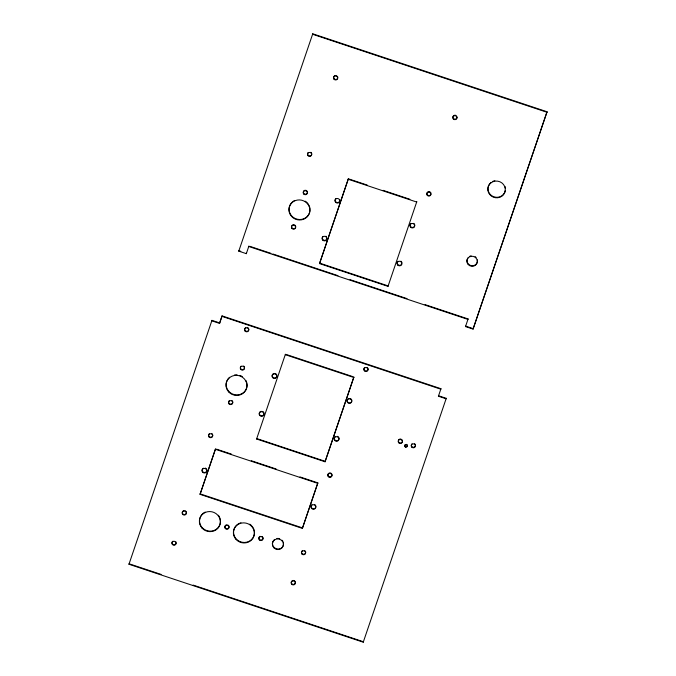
<?xml version="1.0" encoding="UTF-8"?>
<svg xmlns="http://www.w3.org/2000/svg" width="676" height="676" viewBox="0 0 676 676"><rect width="100%" height="100%" fill="white"/><g stroke="black" fill="none" stroke-linecap="round" stroke-linejoin="round"><path stroke-width="1.01" d="M446.261 398.325L446.135 398.798L438.428 396.229L438.547 395.756L446.261 398.325L363.249 642.2L128.964 564.24L129.082 563.767M219.556 323.398L219.675 322.934L211.968 320.365L211.85 320.838L219.556 323.398L222.074 315.895L440.946 388.717L440.828 389.19L221.956 316.36M248.903 246.005L246.334 253.661L238.772 251.142L238.898 250.678L240.783 251.303M246.334 253.661L246.453 253.187M546.918 112.233L547.036 111.76L312.751 33.8L312.625 34.273L546.918 112.233L473.065 329.102L465.51 326.592L465.629 326.119L473.192 328.629L473.065 329.102M299.967 476.918L317.847 482.867L302.383 528.387L200.054 494.342L215.517 448.813M256.593 439.003L256.711 438.53L325.181 461.319L325.063 461.784L256.593 439.003L285.424 354.207M416.83 201.575L387.999 286.37L319.52 263.589L348.36 178.794L367.212 185.063M319.52 263.589L348.36 178.794M302.383 528.387L317.847 482.867M325.063 461.784L353.903 376.988L325.181 461.319M387.999 286.37L388.117 285.897L319.647 263.116M405.625 447.089L405.744 446.625M406.411 444.791L406.529 444.326M363.249 642.2L363.375 641.727M425.043 304.614L468.079 318.937L467.953 319.41L248.776 246.478M128.964 564.24L211.968 320.365M238.772 251.142L312.751 33.8M219.675 322.934L222.074 315.895M200.054 494.342L215.391 449.287L317.728 483.34M438.428 396.229L440.946 388.717M465.51 326.592L468.079 318.937M473.192 328.629L547.036 111.76M383.089 190.345L409.884 199.259M348.233 179.258L416.712 202.048M249.9 246.343L270.915 253.331M272.918 253.999L337.975 275.647M349.982 279.636L407.028 298.623M286.421 354.537L352.906 376.659M285.306 354.68L353.776 377.462M216.506 449.143L231.412 454.103M251.278 460.719L276.121 468.983M200.172 493.869L302.502 527.914M130.079 564.105L161.125 574.431M193.159 585.095L362.37 641.397M307.428 191.883A2.07 1.969 14.5 0 1 305.037 194.181A2.07 1.969 14.5 0 1 303.676 191.131M304.023 190.75A2.07 1.969 14.5 0 1 304.977 190.302M305.51 190.277A2.07 1.969 14.5 0 1 306.532 190.615M306.938 190.953A2.07 1.969 14.5 0 1 307.25 191.384M293.773 224.753A2.07 1.969 14.5 0 1 295.682 227.212A2.07 1.969 14.5 0 1 292.86 228.53A2.07 1.969 14.5 0 1 291.931 225.607M292.285 225.226A2.07 1.969 14.5 0 1 293.232 224.778M310.014 210.236A10.52 10.013 14.5 0 1 295.032 218.449A10.52 10.013 14.5 0 1 292.514 201.87M293.215 201.33A10.52 10.013 14.5 0 1 294.77 200.434M305.239 201.186A10.52 10.013 14.5 0 1 308.425 204.355M308.873 205.124A10.52 10.013 14.5 0 1 310.014 209.366M430.933 194.274A2.07 1.969 14.5 0 1 428.077 195.381A2.07 1.969 14.5 0 1 427.232 192.499M427.578 192.119A2.07 1.969 14.5 0 1 430.088 191.984M430.502 192.322A2.07 1.969 14.5 0 1 430.984 193.251M311.543 153.072A2.07 1.969 14.5 0 1 309.87 155.911A2.07 1.969 14.5 0 1 307.741 153.283M307.969 152.818A2.07 1.969 14.5 0 1 308.324 152.43M310.825 152.294A2.07 1.969 14.5 0 1 311.239 152.641M457.01 116.83A2.07 1.969 14.5 0 1 455.421 119.137A2.07 1.969 14.5 0 1 452.971 117.556A2.07 1.969 14.5 0 1 454.559 115.25M455.092 115.224A2.07 1.969 14.5 0 1 456.114 115.562M337.789 77.656A2.07 1.969 14.5 0 1 334.84 79.278A2.07 1.969 14.5 0 1 334.341 76.008M334.789 75.729A2.07 1.969 14.5 0 1 336.361 75.644M337.265 76.219A2.07 1.969 14.5 0 1 337.746 77.14M505.327 190.421A8.763 8.34 14.5 0 1 492.39 196.15A8.763 8.34 14.5 0 1 491.097 182.402M492.863 181.345A8.763 8.34 14.5 0 1 494.857 180.737M504.947 186.424A8.763 8.34 14.5 0 1 505.386 188.41M477.357 259.854A5.256 5.002 14.5 0 1 471.273 265.702A5.256 5.002 14.5 0 1 467.826 257.962M469.837 256.263A5.256 5.002 14.5 0 1 471.13 255.849M475.076 256.635A5.256 5.002 14.5 0 1 476.115 257.514M339.834 199.868A2.391 2.273 14.5 0 1 336.766 202.445A2.391 2.273 14.5 0 1 335.904 198.558M414.777 225.395A2.349 2.239 14.5 0 1 411.43 227.229A2.349 2.239 14.5 0 1 410.864 223.519M413.712 223.367A2.349 2.239 14.5 0 1 414.177 223.764M414.523 224.255A2.349 2.239 14.5 0 1 414.726 224.804M326.888 238.865A2.391 2.273 14.5 0 1 323.331 239.997A2.391 2.273 14.5 0 1 323.027 236.38M325.916 236.228A2.391 2.273 14.5 0 1 326.39 236.625M401.865 263.817A2.391 2.273 14.5 0 1 398.299 264.95A2.391 2.273 14.5 0 1 397.995 261.333M400.893 261.181A2.391 2.273 14.5 0 1 401.367 261.578M401.713 262.077A2.391 2.273 14.5 0 1 401.924 262.643M283.447 542.769A5.577 5.307 14.5 0 1 276.298 548.785A5.577 5.307 14.5 0 1 274.287 539.718M276.847 538.518A5.577 5.307 14.5 0 1 279.72 538.73M282.137 540.285A5.577 5.307 14.5 0 1 282.965 541.442M331.823 474.045A2.07 1.969 14.5 0 1 331.079 476.605A2.07 1.969 14.5 0 1 328.333 476.065A2.07 1.969 14.5 0 1 328.595 473.403M329.043 473.124A2.07 1.969 14.5 0 1 331.105 473.276M252.368 526.579A10.52 10.013 14.5 0 1 249.309 541.222A10.52 10.013 14.5 0 1 234.403 536.262A10.52 10.013 14.5 0 1 240.926 522.768M249.706 524.145A10.52 10.013 14.5 0 1 251.785 525.886M212.737 434.854A2.07 1.969 14.5 0 1 210.084 437.093A2.07 1.969 14.5 0 1 209.332 433.722M211.841 433.586A2.07 1.969 14.5 0 1 212.56 434.364M248.793 328.984A2.07 1.969 14.5 0 1 247.382 331.257A2.07 1.969 14.5 0 1 244.856 330.049A2.07 1.969 14.5 0 1 245.836 327.573M247.408 327.488A2.07 1.969 14.5 0 1 248.303 328.063M206.29 468.747A2.391 2.273 14.5 0 1 205.952 472.085A2.391 2.273 14.5 0 1 202.496 471.4A2.391 2.273 14.5 0 1 203.434 468.181M205.25 468.079A2.391 2.273 14.5 0 1 205.817 468.35M315.624 505.504A2.391 2.273 14.5 0 1 314.771 508.462A2.391 2.273 14.5 0 1 311.602 507.828A2.391 2.273 14.5 0 1 311.906 504.769M314.796 504.609A2.391 2.273 14.5 0 1 315.269 505.006M367.871 368.175A2.07 1.969 14.5 0 1 367.127 370.735A2.07 1.969 14.5 0 1 364.389 370.186A2.07 1.969 14.5 0 1 364.651 367.533M367.152 367.398A2.07 1.969 14.5 0 1 367.567 367.744M244.492 367.296A2.07 1.969 14.5 0 1 241.839 369.535A2.07 1.969 14.5 0 1 241.095 366.164M243.597 366.029A2.07 1.969 14.5 0 1 244.315 366.806M232.578 401.282A2.07 1.969 14.5 0 1 231.834 403.842A2.07 1.969 14.5 0 1 229.088 403.293A2.07 1.969 14.5 0 1 229.35 400.64M231.86 400.505A2.07 1.969 14.5 0 1 232.265 400.851M245.946 380.546A10.52 10.013 14.5 0 1 242.177 393.542A10.52 10.013 14.5 0 1 228.243 390.762A10.52 10.013 14.5 0 1 229.578 377.284M234.411 375.036A10.52 10.013 14.5 0 1 237.141 374.884M239.836 375.425A10.52 10.013 14.5 0 1 242.304 376.608M186.39 512.231A2.07 1.969 14.5 0 1 183.999 514.537A2.07 1.969 14.5 0 1 182.638 511.487M182.985 511.098A2.07 1.969 14.5 0 1 183.94 510.65M185.004 510.735A2.07 1.969 14.5 0 1 185.494 510.963M185.908 511.31A2.07 1.969 14.5 0 1 186.213 511.74M294.897 581.157A2.07 1.969 14.5 0 1 294.744 583.946A2.07 1.969 14.5 0 1 291.829 583.743A2.07 1.969 14.5 0 1 291.973 580.946M292.421 580.667A2.07 1.969 14.5 0 1 294.483 580.811M229.02 526.418A2.07 1.969 14.5 0 1 226.621 528.716A2.07 1.969 14.5 0 1 225.26 525.666M225.615 525.286A2.07 1.969 14.5 0 1 226.561 524.838M227.635 524.914A2.07 1.969 14.5 0 1 228.116 525.151M228.53 525.489A2.07 1.969 14.5 0 1 228.834 525.92M262.846 537.243A2.07 1.969 14.5 0 1 261.95 539.879A2.07 1.969 14.5 0 1 259.17 538.958A2.07 1.969 14.5 0 1 260.066 536.313M262.127 536.465A2.07 1.969 14.5 0 1 262.541 536.812M176.064 543.419A2.07 1.969 14.5 0 1 172.971 544.4A2.07 1.969 14.5 0 1 172.718 541.265M175.937 541.907A2.07 1.969 14.5 0 1 176.115 542.397M219.708 517.571A10.52 10.013 14.5 0 1 214.216 530.415A10.52 10.013 14.5 0 1 200.519 525.218A10.52 10.013 14.5 0 1 205.217 512.07M218.356 515.256A10.52 10.013 14.5 0 1 219.328 516.768M305.467 551.422A2.07 1.969 14.5 0 1 304.572 554.067A2.07 1.969 14.5 0 1 301.792 553.137A2.07 1.969 14.5 0 1 302.696 550.501M304.758 550.644A2.07 1.969 14.5 0 1 305.163 550.991M407.349 445.873A1.276 1.217 14.5 0 1 405.448 446.481A1.276 1.217 14.5 0 1 405.287 444.546M406.834 444.47A1.276 1.217 14.5 0 1 407.273 444.943M415.385 445.991A2.07 1.969 14.5 0 1 412.301 446.971A2.07 1.969 14.5 0 1 412.039 443.836M414.549 443.701A2.07 1.969 14.5 0 1 415.444 444.969M401.958 439.721A2.07 1.969 14.5 0 1 401.933 442.391A2.07 1.969 14.5 0 1 399.153 442.543A2.07 1.969 14.5 0 1 398.688 439.899M399.034 439.51A2.07 1.969 14.5 0 1 399.989 439.07M400.53 439.037A2.07 1.969 14.5 0 1 401.054 439.147M276.839 376.464A2.391 2.273 14.5 0 1 272.8 377.2A2.391 2.273 14.5 0 1 274.076 373.465M274.693 373.431A2.391 2.273 14.5 0 1 276.898 375.281M263.961 414.287A2.391 2.273 14.5 0 1 259.922 415.022A2.391 2.273 14.5 0 1 261.19 411.287M262.423 411.38A2.391 2.273 14.5 0 1 264.02 413.104M351.241 399.178A2.349 2.239 14.5 0 1 351.224 402.212A2.349 2.239 14.5 0 1 348.064 402.381A2.349 2.239 14.5 0 1 347.54 399.381M347.937 398.941A2.349 2.239 14.5 0 1 349.019 398.443M350.227 398.527A2.349 2.239 14.5 0 1 350.776 398.789M339.039 438.656A2.391 2.273 14.5 0 1 335.93 440.642A2.391 2.273 14.5 0 1 334.662 437.203M335.068 436.755A2.391 2.273 14.5 0 1 335.575 436.426M337.392 436.333A2.391 2.273 14.5 0 1 338.989 438.065M303.752 194.012A2.07 1.969 14.5 0 0 307.25 193.37A2.07 1.969 14.5 0 0 304.851 190.776A2.07 1.969 14.5 0 0 303.752 194.012M292.015 228.488A2.07 1.969 14.5 0 0 295.513 227.846A2.07 1.969 14.5 0 0 293.114 225.252A2.07 1.969 14.5 0 0 292.015 228.488M291.635 216.506A10.52 10.013 14.5 0 0 309.388 213.278A10.52 10.013 14.5 0 0 297.22 200.088A10.52 10.013 14.5 0 0 291.635 216.506M427.308 195.381A2.07 1.969 14.5 0 0 430.806 194.739A2.07 1.969 14.5 0 0 428.415 192.145A2.07 1.969 14.5 0 0 427.308 195.381M308.053 155.691A2.07 1.969 14.5 0 0 311.551 155.058A2.07 1.969 14.5 0 0 309.152 152.463A2.07 1.969 14.5 0 0 308.053 155.691M453.334 118.959A2.07 1.969 14.5 0 0 456.832 118.317A2.07 1.969 14.5 0 0 454.433 115.723A2.07 1.969 14.5 0 0 453.334 118.959M334.071 79.269A2.07 1.969 14.5 0 0 337.569 78.636A2.07 1.969 14.5 0 0 335.178 76.042A2.07 1.969 14.5 0 0 334.071 79.269M489.627 194.367A8.763 8.34 14.5 0 0 504.634 192.829A8.763 8.34 14.5 0 0 495.432 181.109A8.763 8.34 14.5 0 0 489.627 194.367M468.214 264.536A5.256 5.002 14.5 0 0 477.095 262.922A5.256 5.002 14.5 0 0 471.011 256.322A5.256 5.002 14.5 0 0 468.214 264.536M397.699 265.026A2.391 2.273 14.5 0 0 401.738 264.291A2.391 2.273 14.5 0 0 398.975 261.299A2.391 2.273 14.5 0 0 397.699 265.026M410.577 227.161A2.349 2.239 14.5 0 0 414.54 226.435A2.349 2.239 14.5 0 0 411.828 223.494A2.349 2.239 14.5 0 0 410.577 227.161M335.609 202.251A2.391 2.273 14.5 0 0 339.648 201.516A2.391 2.273 14.5 0 0 336.885 198.516A2.391 2.273 14.5 0 0 335.609 202.251M322.731 240.073A2.391 2.273 14.5 0 0 326.77 239.338A2.391 2.273 14.5 0 0 324.007 236.338A2.391 2.273 14.5 0 0 322.731 240.073M273.763 547.704A5.577 5.307 14.5 0 0 283.176 545.988A5.577 5.307 14.5 0 0 276.729 538.992A5.577 5.307 14.5 0 0 273.763 547.704M328.325 476.673A2.07 1.969 14.5 0 0 331.823 476.031A2.07 1.969 14.5 0 0 329.423 473.437A2.07 1.969 14.5 0 0 328.325 476.673M236.093 539.465A10.52 10.013 14.5 0 0 253.855 536.229A10.52 10.013 14.5 0 0 241.687 523.038A10.52 10.013 14.5 0 0 236.093 539.465M209.061 436.983A2.07 1.969 14.5 0 0 212.56 436.35A2.07 1.969 14.5 0 0 210.168 433.755A2.07 1.969 14.5 0 0 209.061 436.983M245.118 331.113A2.07 1.969 14.5 0 0 248.616 330.48A2.07 1.969 14.5 0 0 246.216 327.877A2.07 1.969 14.5 0 0 245.118 331.113M364.381 370.794A2.07 1.969 14.5 0 0 367.879 370.161A2.07 1.969 14.5 0 0 365.479 367.567A2.07 1.969 14.5 0 0 364.381 370.794M311.611 508.453A2.391 2.273 14.5 0 0 315.65 507.727A2.391 2.273 14.5 0 0 312.878 504.727A2.391 2.273 14.5 0 0 311.611 508.453M202.631 472.194A2.391 2.273 14.5 0 0 206.662 471.459A2.391 2.273 14.5 0 0 203.899 468.46A2.391 2.273 14.5 0 0 202.631 472.194M291.702 584.208A2.07 1.969 14.5 0 0 295.201 583.574A2.07 1.969 14.5 0 0 292.809 580.98A2.07 1.969 14.5 0 0 291.702 584.208M182.714 514.36A2.07 1.969 14.5 0 0 186.213 513.726A2.07 1.969 14.5 0 0 183.821 511.124A2.07 1.969 14.5 0 0 182.714 514.36M228.699 391.928A10.52 10.013 14.5 0 0 246.461 388.692A10.52 10.013 14.5 0 0 234.293 375.501A10.52 10.013 14.5 0 0 228.699 391.928M229.08 403.902A2.07 1.969 14.5 0 0 232.578 403.268A2.07 1.969 14.5 0 0 230.178 400.665A2.07 1.969 14.5 0 0 229.08 403.902M240.825 369.426A2.07 1.969 14.5 0 0 244.323 368.792A2.07 1.969 14.5 0 0 241.923 366.189A2.07 1.969 14.5 0 0 240.825 369.426M301.978 554.041A2.07 1.969 14.5 0 0 305.476 553.407A2.07 1.969 14.5 0 0 303.076 550.805A2.07 1.969 14.5 0 0 301.978 554.041M202.082 528.142A10.52 10.013 14.5 0 0 219.844 524.914A10.52 10.013 14.5 0 0 207.676 511.724A10.52 10.013 14.5 0 0 202.082 528.142M172.439 544.526A2.07 1.969 14.5 0 0 175.937 543.893A2.07 1.969 14.5 0 0 173.546 541.29A2.07 1.969 14.5 0 0 172.439 544.526M259.347 539.862A2.07 1.969 14.5 0 0 262.846 539.22A2.07 1.969 14.5 0 0 260.454 536.626A2.07 1.969 14.5 0 0 259.347 539.862M225.345 528.548A2.07 1.969 14.5 0 0 228.843 527.905A2.07 1.969 14.5 0 0 226.443 525.311A2.07 1.969 14.5 0 0 225.345 528.548M411.769 447.098A2.07 1.969 14.5 0 0 415.267 446.464A2.07 1.969 14.5 0 0 412.867 443.862A2.07 1.969 14.5 0 0 411.769 447.098M405.076 446.735A1.276 1.217 14.5 0 0 407.222 446.346A1.276 1.217 14.5 0 0 405.752 444.749A1.276 1.217 14.5 0 0 405.076 446.735M398.764 442.772A2.07 1.969 14.5 0 0 402.262 442.138A2.07 1.969 14.5 0 0 399.871 439.535A2.07 1.969 14.5 0 0 398.764 442.772M272.681 377.664A2.391 2.273 14.5 0 0 276.721 376.929A2.391 2.273 14.5 0 0 273.949 373.938A2.391 2.273 14.5 0 0 272.681 377.664M259.804 415.495A2.391 2.273 14.5 0 0 263.834 414.76A2.391 2.273 14.5 0 0 261.071 411.76A2.391 2.273 14.5 0 0 259.804 415.495M347.641 402.575A2.349 2.239 14.5 0 0 351.613 401.857A2.349 2.239 14.5 0 0 348.892 398.908A2.349 2.239 14.5 0 0 347.641 402.575M334.772 440.448A2.391 2.273 14.5 0 0 338.811 439.713A2.391 2.273 14.5 0 0 336.04 436.713A2.391 2.273 14.5 0 0 334.772 440.448"/></g></svg>
